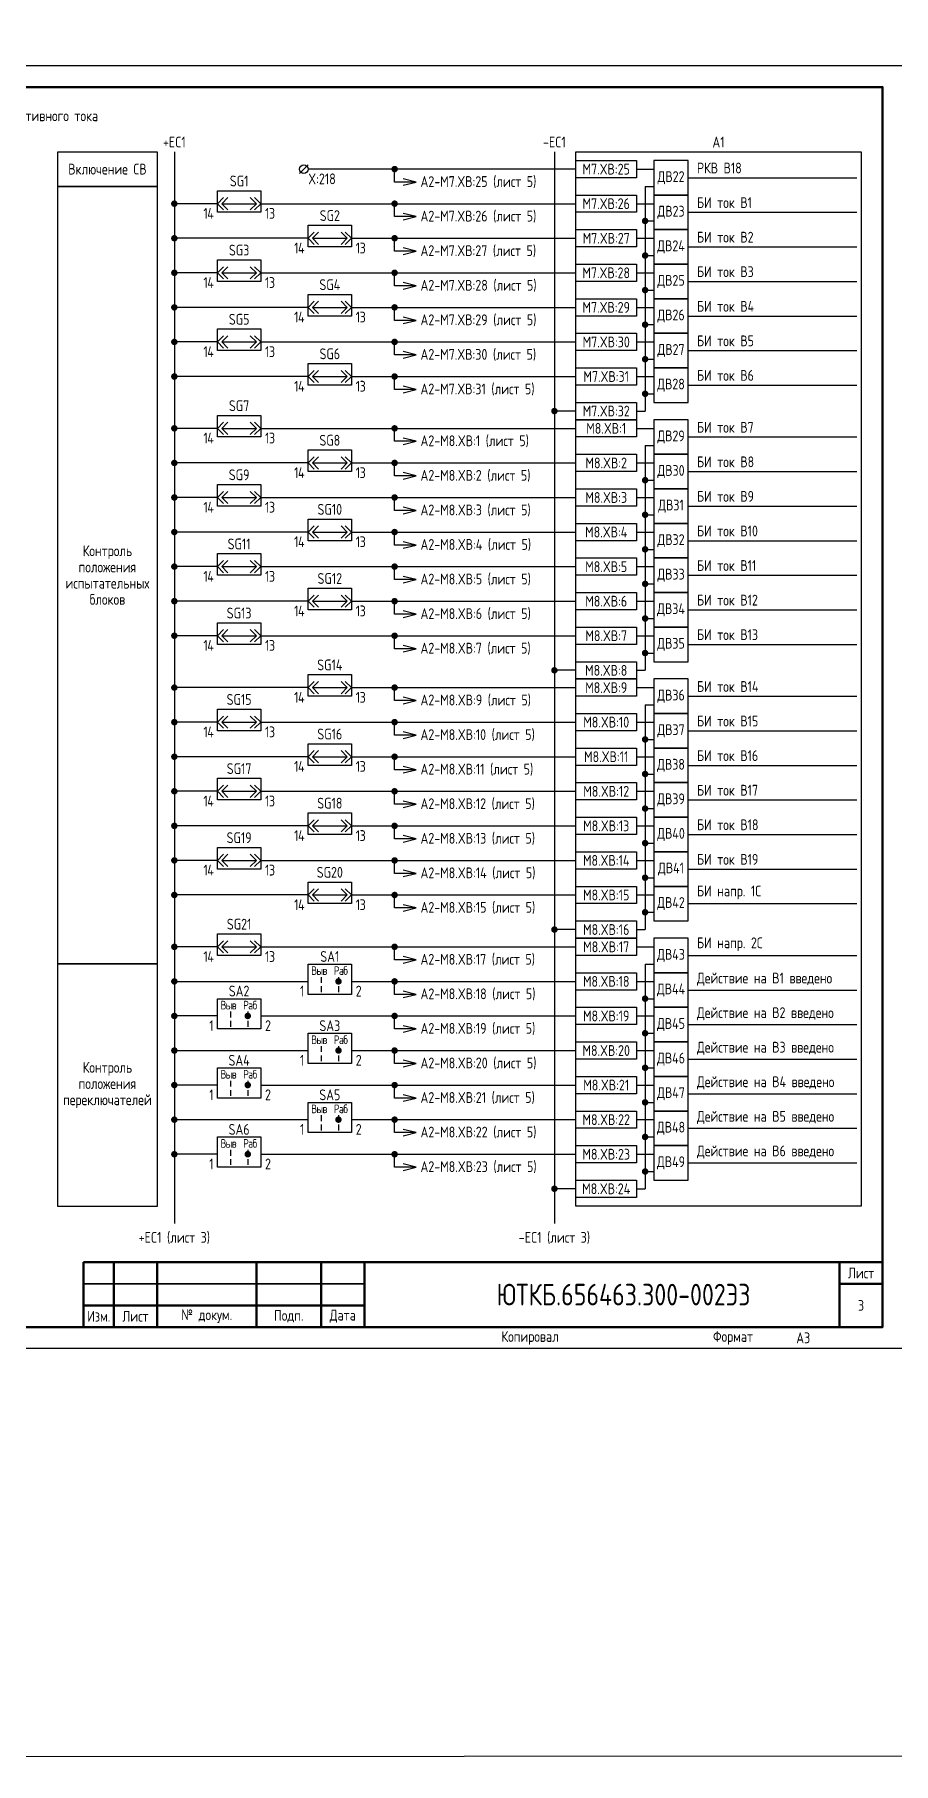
# Model space of a CAD drawing. Header units: millimetres. Extents: x -1315 to 7958, y -96 to 618.
# Drawn here: x 1058.6 to 1257.5, y -96 to 304.1 of the extents above; entities that cross this region are included whole.
import ezdxf

# ---------------------------------------------------------------- set-up
doc = ezdxf.new("R2010")
doc.units = ezdxf.units.MM
doc.styles.add('Gost_type_A', font='GOST_A.TTF')

# ---------------------------------------------------------------- blocks, each defined once
blk = doc.blocks.new('Формат_А3')
blk.add_lwpolyline([(-420, 297), (0, 297), (0, 0), (-420, 0)], close=True)
at = {"lineweight": 50}
blk.add_lwpolyline([(-400, 292), (-5, 292), (-5, 5), (-400, 5)], close=True, dxfattribs=at)
blk = doc.blocks.new('Штамп малый нижний')
at = {"lineweight": 50}
for points in [[(-185, 15), (-178, 15), (-178, 5), (-185, 5)], [(-178, 15), (-168, 15), (-168, 5), (-178, 5)], [(-168, 15), (-145, 15), (-145, 5), (-168, 5)], [(-145, 15), (-130, 15), (-130, 5), (-145, 5)], [(-130, 15), (-120, 15), (-120, 5), (-130, 5)], [(-120, 15), (-10, 15), (-10, 0), (-120, 0)], [(-10, 15), (0, 15), (0, 10), (-10, 10)], [(-10, 10), (0, 10), (0, 0), (-10, 0)], [(-185, 5), (-178, 5), (-178, 0), (-185, 0)], [(-178, 5), (-168, 5), (-168, 0), (-178, 0)], [(-168, 5), (-145, 5), (-145, 0), (-168, 0)], [(-145, 5), (-130, 5), (-130, 0), (-145, 0)], [(-130, 5), (-120, 5), (-120, 0), (-130, 0)]]:
    blk.add_lwpolyline(points, close=True, dxfattribs=at)
for points in [[(-185, 15), (-178, 15), (-178, 10), (-185, 10)], [(-178, 15), (-168, 15), (-168, 10), (-178, 10)], [(-168, 15), (-145, 15), (-145, 10), (-168, 10)], [(-145, 15), (-130, 15), (-130, 10), (-145, 10)], [(-130, 15), (-120, 15), (-120, 10), (-130, 10)], [(-185, 10), (-178, 10), (-178, 5), (-185, 5)], [(-178, 10), (-168, 10), (-168, 5), (-178, 5)], [(-168, 10), (-145, 10), (-145, 5), (-168, 5)], [(-145, 10), (-130, 10), (-130, 5), (-145, 5)], [(-130, 10), (-120, 10), (-120, 5), (-130, 5)]]:
    blk.add_lwpolyline(points, close=True)
at = {"char_height": 2.5, "style": 'Gost_type_A'}
for s, insert, width, attachment_point in [('Лист', (-5, 12.5), 10, 5), ('№ докум.', (-156.5, 2.5), 23, 5), ('Дата', (-125, 2.5), 10, 5), ('Изм.', (-181.5, 2.5), 7, 5), ('Лист', (-173, 2.5), 10, 5), ('Подп.', (-137.5, 2.5), 15, 5), ('Копировал', (-75, -2.53), 13.1202, 6), ('Формат', (-30, -2.53), 13.1202, 6)]:
    blk.add_mtext(s, dxfattribs=dict(at, insert=insert, width=width, attachment_point=attachment_point))
blk = doc.blocks.new('POINT')
at = {"const_width": 0.75}
blk.add_lwpolyline([(-0.375, 0, 1), (0.375, 0, 1)], format="xyb", close=True, dxfattribs=at)
blk = doc.blocks.new('БИ_разъем')
for p, q in [((0, 0), (1.41, 1.41)), ((0, 0), (1.41, 1.41)), ((0, 0), (1.41, -1.41)), ((0, 0), (1.41, -1.41)), ((1, 0), (2.41, 1.41)), ((1, 0), (2.41, -1.41)), ((1, 0), (9, 0)), ((9, 0), (7.59, 1.41)), ((9, 0), (7.59, -1.41)), ((10, 0), (8.59, 1.41)), ((10, 0), (8.59, 1.41)), ((10, 0), (8.59, -1.41)), ((10, 0), (8.59, -1.41))]:
    blk.add_line(p, q)
blk = doc.blocks.new('Переключатель_положение')
for p, q in [((2, 1), (2, -0.34)), ((2, -1.14), (2, -2.49))]:
    blk.add_line(p, q)

msp = doc.modelspace()

# ---------------------------------------------------------------- linework, layer by layer
for p, q in [((1091, 277), (1091, 29)), ((1179, 277), (1179, 29)), ((1122, 274), (1120, 272)), ((1184, 273), (1122, 273)), ((1142, 270), (1142, 273)), ((1198, 273), (1202, 273)), ((1147, 270), (1142, 270)), ((1200, 269), (1202, 269)), ((1200, 269), (1200, 217)), ((1210, 271), (1249, 271)), ((1101, 265), (1091, 265)), ((1111, 265), (1184, 265)), ((1142, 262), (1142, 265)), ((1198, 265), (1202, 265)), ((1147, 262), (1142, 262)), ((1200, 261), (1202, 261)), ((1210, 263), (1249, 263)), ((1122, 257), (1091, 257)), ((1132, 257), (1184, 257)), ((1142, 254), (1142, 257)), ((1198, 257), (1202, 257)), ((1147, 254), (1142, 254)), ((1200, 253), (1202, 253)), ((1210, 255), (1249, 255)), ((1101, 249), (1091, 249)), ((1111, 249), (1184, 249)), ((1142, 246), (1142, 249)), ((1198, 249), (1202, 249)), ((1147, 246), (1142, 246)), ((1200, 245), (1202, 245)), ((1210, 247), (1249, 247)), ((1122, 241), (1091, 241)), ((1132, 241), (1184, 241)), ((1142, 238), (1142, 241)), ((1198, 241), (1202, 241)), ((1147, 238), (1142, 238)), ((1200, 237), (1202, 237)), ((1210, 239), (1249, 239)), ((1101, 233), (1091, 233)), ((1111, 233), (1184, 233)), ((1142, 230), (1142, 233)), ((1198, 233), (1202, 233)), ((1147, 230), (1142, 230)), ((1200, 229), (1202, 229)), ((1210, 231), (1249, 231)), ((1122, 225), (1091, 225)), ((1132, 225), (1184, 225)), ((1142, 222), (1142, 225)), ((1198, 225), (1202, 225)), ((1147, 222), (1142, 222)), ((1200, 221), (1202, 221)), ((1210, 223), (1249, 223)), ((1184, 217), (1179, 217)), ((1198, 217), (1200, 217)), ((1101, 213), (1091, 213)), ((1111, 213), (1184, 213)), ((1142, 210), (1142, 213)), ((1198, 213), (1202, 213)), ((1147, 210), (1142, 210)), ((1200, 209), (1202, 209)), ((1200, 209), (1200, 157)), ((1210, 211), (1249, 211)), ((1122, 205), (1091, 205)), ((1132, 205), (1184, 205)), ((1142, 202), (1142, 205)), ((1198, 205), (1202, 205)), ((1147, 202), (1142, 202)), ((1200, 201), (1202, 201)), ((1210, 203), (1249, 203)), ((1101, 197), (1091, 197)), ((1111, 197), (1184, 197)), ((1142, 194), (1142, 197)), ((1198, 197), (1202, 197)), ((1147, 194), (1142, 194)), ((1200, 193), (1202, 193)), ((1210, 195), (1249, 195)), ((1122, 189), (1091, 189)), ((1132, 189), (1184, 189)), ((1142, 186), (1142, 189)), ((1198, 189), (1202, 189)), ((1147, 186), (1142, 186)), ((1200, 185), (1202, 185)), ((1210, 187), (1249, 187)), ((1101, 181), (1091, 181)), ((1111, 181), (1184, 181)), ((1142, 178), (1142, 181)), ((1198, 181), (1202, 181)), ((1147, 178), (1142, 178)), ((1200, 177), (1202, 177)), ((1210, 179), (1249, 179)), ((1122, 173), (1091, 173)), ((1132, 173), (1184, 173)), ((1142, 170), (1142, 173)), ((1198, 173), (1202, 173)), ((1147, 170), (1142, 170)), ((1200, 169), (1202, 169)), ((1210, 171), (1249, 171)), ((1101, 165), (1091, 165)), ((1111, 165), (1184, 165)), ((1142, 162), (1142, 165)), ((1198, 165), (1202, 165)), ((1147, 162), (1142, 162)), ((1200, 161), (1202, 161)), ((1210, 163), (1249, 163)), ((1184, 157), (1179, 157)), ((1198, 157), (1200, 157)), ((1122, 153), (1091, 153)), ((1132, 153), (1184, 153)), ((1142, 150), (1142, 153)), ((1198, 153), (1202, 153)), ((1147, 150), (1142, 150)), ((1200, 149), (1202, 149)), ((1200, 149), (1200, 97)), ((1210, 151), (1249, 151)), ((1101, 145), (1091, 145)), ((1111, 145), (1184, 145)), ((1142, 142), (1142, 145)), ((1198, 145), (1202, 145)), ((1147, 142), (1142, 142)), ((1200, 141), (1202, 141)), ((1210, 143), (1249, 143)), ((1122, 137), (1091, 137)), ((1132, 137), (1184, 137)), ((1142, 134), (1142, 137)), ((1198, 137), (1202, 137)), ((1147, 134), (1142, 134)), ((1200, 133), (1202, 133)), ((1210, 135), (1249, 135)), ((1101, 129), (1091, 129)), ((1111, 129), (1184, 129)), ((1142, 126), (1142, 129)), ((1198, 129), (1202, 129)), ((1147, 126), (1142, 126)), ((1200, 125), (1202, 125)), ((1210, 127), (1249, 127)), ((1122, 121), (1091, 121)), ((1132, 121), (1184, 121)), ((1142, 118), (1142, 121)), ((1198, 121), (1202, 121)), ((1147, 118), (1142, 118)), ((1200, 117), (1202, 117)), ((1210, 119), (1249, 119)), ((1101, 113), (1091, 113)), ((1111, 113), (1184, 113)), ((1142, 110), (1142, 113)), ((1198, 113), (1202, 113)), ((1147, 110), (1142, 110)), ((1200, 109), (1202, 109)), ((1210, 111), (1249, 111)), ((1122, 105), (1091, 105)), ((1132, 105), (1184, 105)), ((1142, 102), (1142, 105)), ((1198, 105), (1202, 105)), ((1147, 102), (1142, 102)), ((1200, 101), (1202, 101)), ((1210, 103), (1249, 103)), ((1184, 97), (1179, 97)), ((1198, 97), (1200, 97)), ((1101, 93), (1091, 93)), ((1111, 93), (1184, 93)), ((1142, 90), (1142, 93)), ((1198, 93), (1202, 93)), ((1147, 90), (1142, 90)), ((1200, 89), (1202, 89)), ((1200, 89), (1200, 37)), ((1210, 91), (1249, 91)), ((1091, 85), (1122, 85)), ((1132, 85), (1184, 85)), ((1142, 82), (1142, 85)), ((1198, 85), (1202, 85)), ((1147, 82), (1142, 82)), ((1200, 81), (1202, 81)), ((1210, 83), (1249, 83)), ((1101, 77), (1091, 77)), ((1111, 77), (1184, 77)), ((1142, 74), (1142, 77)), ((1198, 77), (1202, 77)), ((1147, 74), (1142, 74)), ((1200, 73), (1202, 73)), ((1210, 75), (1249, 75)), ((1091, 69), (1122, 69)), ((1132, 69), (1184, 69)), ((1142, 66), (1142, 69)), ((1198, 69), (1202, 69)), ((1147, 66), (1142, 66)), ((1200, 65), (1202, 65)), ((1210, 67), (1249, 67)), ((1101, 61), (1091, 61)), ((1111, 61), (1184, 61)), ((1142, 58), (1142, 61)), ((1198, 61), (1202, 61)), ((1147, 58), (1142, 58)), ((1200, 57), (1202, 57)), ((1210, 59), (1249, 59)), ((1091, 53), (1122, 53)), ((1132, 53), (1184, 53)), ((1142, 50), (1142, 53)), ((1198, 53), (1202, 53)), ((1147, 50), (1142, 50)), ((1200, 49), (1202, 49)), ((1210, 51), (1249, 51)), ((1101, 45), (1091, 45)), ((1111, 45), (1184, 45)), ((1142, 42), (1142, 45)), ((1198, 45), (1202, 45)), ((1147, 42), (1142, 42)), ((1200, 41), (1202, 41)), ((1210, 43), (1249, 43)), ((1184, 37), (1179, 37)), ((1198, 37), (1200, 37))]:
    msp.add_line(p, q)
for points in [[(-1315, 612), (7958.16, 618), (7958.16, -90), (-1315, -96)], [(1087, 269), (1064, 269), (1064, 277), (1087, 277)], [(1184, 277), (1250, 277), (1250, 33), (1184, 33)], [(1184, 275), (1198, 275), (1198, 271), (1184, 271)], [(1087, 89.09), (1064, 89.09), (1064, 269), (1087, 269)], [(1101, 268), (1111, 268), (1111, 263), (1101, 263)], [(1184, 267), (1198, 267), (1198, 263), (1184, 263)], [(1122, 260), (1132, 260), (1132, 255), (1122, 255)], [(1184, 259), (1198, 259), (1198, 255), (1184, 255)], [(1101, 252), (1111, 252), (1111, 247), (1101, 247)], [(1184, 251), (1198, 251), (1198, 247), (1184, 247)], [(1122, 244), (1132, 244), (1132, 239), (1122, 239)], [(1184, 243), (1198, 243), (1198, 239), (1184, 239)], [(1101, 236), (1111, 236), (1111, 231), (1101, 231)], [(1184, 235), (1198, 235), (1198, 231), (1184, 231)], [(1122, 228), (1132, 228), (1132, 223), (1122, 223)], [(1184, 227), (1198, 227), (1198, 223), (1184, 223)], [(1184, 219), (1198, 219), (1198, 215), (1184, 215)], [(1101, 216), (1111, 216), (1111, 211), (1101, 211)], [(1184, 215), (1198, 215), (1198, 211), (1184, 211)], [(1122, 208), (1132, 208), (1132, 203), (1122, 203)], [(1184, 207), (1198, 207), (1198, 203), (1184, 203)], [(1101, 200), (1111, 200), (1111, 195), (1101, 195)], [(1184, 199), (1198, 199), (1198, 195), (1184, 195)], [(1122, 192), (1132, 192), (1132, 187), (1122, 187)], [(1184, 191), (1198, 191), (1198, 187), (1184, 187)], [(1101, 184), (1111, 184), (1111, 179), (1101, 179)], [(1184, 183), (1198, 183), (1198, 179), (1184, 179)], [(1122, 176), (1132, 176), (1132, 171), (1122, 171)], [(1184, 175), (1198, 175), (1198, 171), (1184, 171)], [(1101, 168), (1111, 168), (1111, 163), (1101, 163)], [(1184, 167), (1198, 167), (1198, 163), (1184, 163)], [(1184, 159), (1198, 159), (1198, 155), (1184, 155)], [(1122, 156), (1132, 156), (1132, 151), (1122, 151)], [(1184, 155), (1198, 155), (1198, 151), (1184, 151)], [(1101, 148), (1111, 148), (1111, 143), (1101, 143)], [(1184, 147), (1198, 147), (1198, 143), (1184, 143)], [(1122, 140), (1132, 140), (1132, 135), (1122, 135)], [(1184, 139), (1198, 139), (1198, 135), (1184, 135)], [(1101, 132), (1111, 132), (1111, 127), (1101, 127)], [(1184, 131), (1198, 131), (1198, 127), (1184, 127)], [(1122, 124), (1132, 124), (1132, 119), (1122, 119)], [(1184, 123), (1198, 123), (1198, 119), (1184, 119)], [(1101, 116), (1111, 116), (1111, 111), (1101, 111)], [(1184, 115), (1198, 115), (1198, 111), (1184, 111)], [(1122, 108), (1132, 108), (1132, 103), (1122, 103)], [(1184, 107), (1198, 107), (1198, 103), (1184, 103)], [(1184, 99), (1198, 99), (1198, 95), (1184, 95)], [(1101, 96), (1111, 96), (1111, 91), (1101, 91)], [(1184, 95), (1198, 95), (1198, 91), (1184, 91)], [(1087, 32.93), (1064, 32.93), (1064, 89.09), (1087, 89.09)], [(1122, 89), (1132, 89), (1132, 82), (1122, 82)], [(1184, 87), (1198, 87), (1198, 83), (1184, 83)], [(1101, 81), (1111, 81), (1111, 74), (1101, 74)], [(1184, 79), (1198, 79), (1198, 75), (1184, 75)], [(1122, 73), (1132, 73), (1132, 66), (1122, 66)], [(1184, 71), (1198, 71), (1198, 67), (1184, 67)], [(1101, 65), (1111, 65), (1111, 58), (1101, 58)], [(1184, 63), (1198, 63), (1198, 59), (1184, 59)], [(1122, 57), (1132, 57), (1132, 50), (1122, 50)], [(1184, 55), (1198, 55), (1198, 51), (1184, 51)], [(1101, 49), (1111, 49), (1111, 42), (1101, 42)], [(1184, 47), (1198, 47), (1198, 43), (1184, 43)], [(1184, 39), (1198, 39), (1198, 35), (1184, 35)]]:
    msp.add_lwpolyline(points, close=True)
at = {"ltscale": 4}
for points in [[(1202, 267), (1210, 267), (1210, 275), (1202, 275)], [(1202, 259), (1210, 259), (1210, 267), (1202, 267)], [(1202, 251), (1210, 251), (1210, 259), (1202, 259)], [(1202, 243), (1210, 243), (1210, 251), (1202, 251)], [(1202, 235), (1210, 235), (1210, 243), (1202, 243)], [(1202, 227), (1210, 227), (1210, 235), (1202, 235)], [(1202, 219), (1210, 219), (1210, 227), (1202, 227)], [(1202, 207), (1210, 207), (1210, 215), (1202, 215)], [(1202, 199), (1210, 199), (1210, 207), (1202, 207)], [(1202, 191), (1210, 191), (1210, 199), (1202, 199)], [(1202, 183), (1210, 183), (1210, 191), (1202, 191)], [(1202, 175), (1210, 175), (1210, 183), (1202, 183)], [(1202, 167), (1210, 167), (1210, 175), (1202, 175)], [(1202, 159), (1210, 159), (1210, 167), (1202, 167)], [(1202, 147), (1210, 147), (1210, 155), (1202, 155)], [(1202, 139), (1210, 139), (1210, 147), (1202, 147)], [(1202, 131), (1210, 131), (1210, 139), (1202, 139)], [(1202, 123), (1210, 123), (1210, 131), (1202, 131)], [(1202, 115), (1210, 115), (1210, 123), (1202, 123)], [(1202, 107), (1210, 107), (1210, 115), (1202, 115)], [(1202, 99), (1210, 99), (1210, 107), (1202, 107)], [(1202, 87), (1210, 87), (1210, 95), (1202, 95)], [(1202, 79), (1210, 79), (1210, 87), (1202, 87)], [(1202, 71), (1210, 71), (1210, 79), (1202, 79)], [(1202, 63), (1210, 63), (1210, 71), (1202, 71)], [(1202, 55), (1210, 55), (1210, 63), (1202, 63)], [(1202, 47), (1210, 47), (1210, 55), (1202, 55)], [(1202, 39), (1210, 39), (1210, 47), (1202, 47)]]:
    msp.add_lwpolyline(points, close=True, dxfattribs=at)
for points in [[(1144, 269.25), (1147, 270), (1144, 270.75)], [(1144, 261.25), (1147, 262), (1144, 262.75)], [(1144, 253.25), (1147, 254), (1144, 254.75)], [(1144, 245.25), (1147, 246), (1144, 246.75)], [(1144, 237.25), (1147, 238), (1144, 238.75)], [(1144, 229.25), (1147, 230), (1144, 230.75)], [(1144, 221.25), (1147, 222), (1144, 222.75)], [(1144, 209.25), (1147, 210), (1144, 210.75)], [(1144, 201.25), (1147, 202), (1144, 202.75)], [(1144, 193.25), (1147, 194), (1144, 194.75)], [(1144, 185.25), (1147, 186), (1144, 186.75)], [(1144, 177.25), (1147, 178), (1144, 178.75)], [(1144, 169.25), (1147, 170), (1144, 170.75)], [(1144, 161.25), (1147, 162), (1144, 162.75)], [(1144, 149.25), (1147, 150), (1144, 150.75)], [(1144, 141.25), (1147, 142), (1144, 142.75)], [(1144, 133.25), (1147, 134), (1144, 134.75)], [(1144, 125.25), (1147, 126), (1144, 126.75)], [(1144, 117.25), (1147, 118), (1144, 118.75)], [(1144, 109.25), (1147, 110), (1144, 110.75)], [(1144, 101.25), (1147, 102), (1144, 102.75)], [(1144, 89.25), (1147, 90), (1144, 90.75)], [(1144, 81.25), (1147, 82), (1144, 82.75)], [(1144, 73.25), (1147, 74), (1144, 74.75)], [(1144, 65.25), (1147, 66), (1144, 66.75)], [(1144, 57.25), (1147, 58), (1144, 58.75)], [(1144, 49.25), (1147, 50), (1144, 50.75)], [(1144, 41.25), (1147, 42), (1144, 42.75)]]:
    msp.add_lwpolyline(points)
msp.add_circle((1121, 273), 1)

# ---------------------------------------------------------------- block references
for name, p in [('Формат_А3', (1260, 0)), ('POINT', (1091, 265)), ('БИ_разъем', (1101, 265)), ('POINT', (1200, 261)), ('POINT', (1091, 257)), ('БИ_разъем', (1122, 257)), ('POINT', (1200, 253)), ('POINT', (1091, 249)), ('БИ_разъем', (1101, 249)), ('POINT', (1200, 245)), ('POINT', (1091, 241)), ('БИ_разъем', (1122, 241)), ('POINT', (1200, 237)), ('POINT', (1091, 233)), ('БИ_разъем', (1101, 233)), ('POINT', (1200, 229)), ('POINT', (1091, 225)), ('БИ_разъем', (1122, 225)), ('POINT', (1200, 221)), ('POINT', (1179, 217)), ('POINT', (1091, 213)), ('БИ_разъем', (1101, 213)), ('POINT', (1091, 205)), ('БИ_разъем', (1122, 205)), ('POINT', (1200, 201)), ('POINT', (1091, 197)), ('БИ_разъем', (1101, 197)), ('POINT', (1200, 193)), ('POINT', (1091, 189)), ('БИ_разъем', (1122, 189)), ('POINT', (1200, 185)), ('POINT', (1091, 181)), ('БИ_разъем', (1101, 181)), ('POINT', (1200, 177)), ('POINT', (1091, 173)), ('БИ_разъем', (1122, 173)), ('POINT', (1200, 169)), ('POINT', (1091, 165)), ('БИ_разъем', (1101, 165)), ('POINT', (1200, 161)), ('POINT', (1179, 157)), ('POINT', (1091, 153)), ('БИ_разъем', (1122, 153)), ('POINT', (1091, 145)), ('БИ_разъем', (1101, 145)), ('POINT', (1200, 141)), ('POINT', (1091, 137)), ('БИ_разъем', (1122, 137)), ('POINT', (1200, 133)), ('POINT', (1091, 129)), ('БИ_разъем', (1101, 129)), ('POINT', (1200, 125)), ('POINT', (1091, 121)), ('БИ_разъем', (1122, 121)), ('POINT', (1200, 117)), ('POINT', (1091, 113)), ('БИ_разъем', (1101, 113)), ('POINT', (1200, 109)), ('POINT', (1091, 105)), ('БИ_разъем', (1122, 105)), ('POINT', (1200, 101)), ('POINT', (1179, 97)), ('POINT', (1091, 93)), ('БИ_разъем', (1101, 93)), ('POINT', (1091, 85)), ('Переключатель_положение', (1123, 85)), ('POINT', (1129, 85)), ('Переключатель_положение', (1127, 85)), ('POINT', (1200, 81)), ('POINT', (1091, 77)), ('Переключатель_положение', (1102, 77)), ('POINT', (1108, 77)), ('Переключатель_положение', (1106, 77)), ('POINT', (1200, 73)), ('POINT', (1091, 69)), ('Переключатель_положение', (1123, 69)), ('POINT', (1129, 69)), ('Переключатель_положение', (1127, 69)), ('POINT', (1200, 65)), ('POINT', (1091, 61)), ('Переключатель_положение', (1102, 61)), ('POINT', (1108, 61)), ('Переключатель_положение', (1106, 61)), ('POINT', (1200, 57)), ('POINT', (1091, 53)), ('Переключатель_положение', (1123, 53)), ('POINT', (1129, 53)), ('Переключатель_положение', (1127, 53)), ('POINT', (1200, 49)), ('POINT', (1091, 45)), ('Переключатель_положение', (1102, 45)), ('POINT', (1108, 45)), ('Переключатель_положение', (1106, 45)), ('POINT', (1200, 41)), ('POINT', (1179, 37)), ('Штамп малый нижний', (1255, 5))]:
    msp.add_blockref(name, p)
at = {"xscale": -1}
for p in [(1142, 273), (1142, 265), (1142, 257), (1142, 249), (1142, 241), (1142, 233), (1142, 225), (1142, 213), (1142, 205), (1142, 197), (1142, 189), (1142, 181), (1142, 173), (1142, 165), (1142, 153), (1142, 145), (1142, 137), (1142, 129), (1142, 121), (1142, 113), (1142, 105), (1142, 93), (1142, 85), (1142, 77), (1142, 69), (1142, 61), (1142, 53), (1142, 45)]:
    msp.add_blockref('POINT', p, dxfattribs=at)
at = {"rotation": 180}
for p in [(1142, 273), (1142, 265), (1142, 257), (1142, 249), (1142, 241), (1142, 233), (1142, 225), (1142, 213), (1142, 205), (1142, 197), (1142, 189), (1142, 181), (1142, 173), (1142, 165), (1142, 153), (1142, 145), (1142, 137), (1142, 129), (1142, 121), (1142, 113), (1142, 105), (1142, 93), (1142, 85), (1142, 77), (1142, 69), (1142, 61), (1142, 53), (1142, 45)]:
    msp.add_blockref('POINT', p, dxfattribs=at)

# ---------------------------------------------------------------- texts
at = {"char_height": 2.5, "style": 'Gost_type_A'}
for s, insert, width, attachment_point, line_spacing_factor in [('Цепи оперативного тока', (1057.5, 285), 395, 5, 0.9), ('A1', (1217, 278), 66, 8, 0.9), ('Включение СВ', (1075.5, 273), 23, 5, 0.9), ('SG1', (1106, 269), 10, 8, 0.9), ('X:218', (1122, 272), 8, 1, 0.9), ('A2-M7.XВ:25 (лист 5)', (1148, 270), 31, 4, 0.8), ('{\\T0.9;14}', (1100, 264), 5, 3, 0.9), ('{\\T0.9;13}', (1112, 264), 5, 1, 0.9), ('SG2', (1127, 261), 10, 8, 0.9), ('A2-M7.XВ:26 (лист 5)', (1148, 262), 31, 4, 0.8), ('SG3', (1106, 253), 10, 8, 0.9), ('SG3', (1106, 253), 10, 8, 0.9), ('{\\T0.9;14}', (1121, 256), 5, 3, 0.9), ('{\\T0.9;14}', (1121, 256), 5, 3, 0.9), ('{\\T0.9;13}', (1133, 256), 5, 1, 0.9), ('{\\T0.9;13}', (1133, 256), 5, 1, 0.9), ('A2-M7.XВ:27 (лист 5)', (1148, 254), 31, 4, 0.8), ('{\\T0.9;14}', (1100, 248), 5, 3, 0.9), ('{\\T0.9;13}', (1112, 248), 5, 1, 0.9), ('SG4', (1127, 245), 10, 8, 0.9), ('A2-M7.XВ:28 (лист 5)', (1148, 246), 31, 4, 0.8), ('SG5', (1106, 237), 10, 8, 0.9), ('{\\T0.9;14}', (1121, 240), 5, 3, 0.9), ('{\\T0.9;13}', (1133, 240), 5, 1, 0.9), ('A2-M7.XВ:29 (лист 5)', (1148, 238), 31, 4, 0.8), ('{\\T0.9;14}', (1100, 232), 5, 3, 0.9), ('{\\T0.9;13}', (1112, 232), 5, 1, 0.9), ('SG6', (1127, 229), 10, 8, 0.9), ('A2-M7.XВ:30 (лист 5)', (1148, 230), 31, 4, 0.8), ('{\\T0.9;14}', (1121, 224), 5, 3, 0.9), ('{\\T0.9;13}', (1133, 224), 5, 1, 0.9), ('A2-M7.XВ:31 (лист 5)', (1148, 222), 31, 4, 0.8), ('SG7', (1106, 217), 10, 8, 0.9), ('{\\T0.9;14}', (1100, 212), 5, 3, 0.9), ('{\\T0.9;13}', (1112, 212), 5, 1, 0.9), ('SG8', (1127, 209), 10, 8, 0.9), ('A2-M8.XВ:1 (лист 5)', (1148, 210), 31, 4, 0.8), ('SG9', (1106, 201), 10, 8, 0.9), ('{\\T0.9;14}', (1121, 204), 5, 3, 0.9), ('{\\T0.9;14}', (1121, 204), 5, 3, 0.9), ('{\\T0.9;13}', (1133, 204), 5, 1, 0.9), ('{\\T0.9;13}', (1133, 204), 5, 1, 0.9), ('A2-M8.XВ:2 (лист 5)', (1148, 202), 31, 4, 0.8), ('{\\T0.9;14}', (1100, 196), 5, 3, 0.9), ('{\\T0.9;13}', (1112, 196), 5, 1, 0.9), ('SG10', (1127, 193), 10, 8, 0.9), ('A2-M8.XВ:3 (лист 5)', (1148, 194), 31, 4, 0.8), ('Контроль положения\\Pиспытательных блоков', (1075.5, 179.04), 23, 5, 0.9), ('SG11', (1106, 185), 10, 8, 0.9), ('{\\T0.9;14}', (1121, 188), 5, 3, 0.9), ('{\\T0.9;13}', (1133, 188), 5, 1, 0.9), ('A2-M8.XВ:4 (лист 5)', (1148, 186), 31, 4, 0.8), ('{\\T0.9;14}', (1100, 180), 5, 3, 0.9), ('{\\T0.9;13}', (1112, 180), 5, 1, 0.9), ('SG12', (1127, 177), 10, 8, 0.9), ('A2-M8.XВ:5 (лист 5)', (1148, 178), 31, 4, 0.8), ('SG13', (1106, 169), 10, 8, 0.9), ('{\\T0.9;14}', (1121, 172), 5, 3, 0.9), ('{\\T0.9;13}', (1133, 172), 5, 1, 0.9), ('A2-M8.XВ:6 (лист 5)', (1148, 170), 31, 4, 0.8), ('{\\T0.9;14}', (1100, 164), 5, 3, 0.9), ('{\\T0.9;13}', (1112, 164), 5, 1, 0.9), ('A2-M8.XВ:7 (лист 5)', (1148, 162), 31, 4, 0.8), ('SG14', (1127, 157), 10, 8, 0.9), ('SG15', (1106, 149), 10, 8, 0.9), ('{\\T0.9;14}', (1121, 152), 5, 3, 0.9), ('{\\T0.9;14}', (1121, 152), 5, 3, 0.9), ('{\\T0.9;13}', (1133, 152), 5, 1, 0.9), ('{\\T0.9;13}', (1133, 152), 5, 1, 0.9), ('A2-M8.XВ:9 (лист 5)', (1148, 150), 31, 4, 0.8), ('{\\T0.9;14}', (1100, 144), 5, 3, 0.9), ('{\\T0.9;13}', (1112, 144), 5, 1, 0.9), ('SG16', (1127, 141), 10, 8, 0.9), ('A2-M8.XВ:10 (лист 5)', (1148, 142), 31, 4, 0.8), ('SG17', (1106, 133), 10, 8, 0.9), ('{\\T0.9;14}', (1121, 136), 5, 3, 0.9), ('{\\T0.9;13}', (1133, 136), 5, 1, 0.9), ('A2-M8.XВ:11 (лист 5)', (1148, 134), 31, 4, 0.8), ('{\\T0.9;14}', (1100, 128), 5, 3, 0.9), ('{\\T0.9;13}', (1112, 128), 5, 1, 0.9), ('SG18', (1127, 125), 10, 8, 0.9), ('A2-M8.XВ:12 (лист 5)', (1148, 126), 31, 4, 0.8), ('SG19', (1106, 117), 10, 8, 0.9), ('{\\T0.9;14}', (1121, 120), 5, 3, 0.9), ('{\\T0.9;13}', (1133, 120), 5, 1, 0.9), ('A2-M8.XВ:13 (лист 5)', (1148, 118), 31, 4, 0.8), ('{\\T0.9;14}', (1100, 112), 5, 3, 0.9), ('{\\T0.9;13}', (1112, 112), 5, 1, 0.9), ('SG20', (1127, 109), 10, 8, 0.9), ('A2-M8.XВ:14 (лист 5)', (1148, 110), 31, 4, 0.8), ('{\\T0.9;14}', (1121, 104), 5, 3, 0.9), ('{\\T0.9;13}', (1133, 104), 5, 1, 0.9), ('A2-M8.XВ:15 (лист 5)', (1148, 102), 31, 4, 0.8), ('SG21', (1106, 97), 10, 8, 0.9), ('{\\T0.9;14}', (1100, 92), 5, 3, 0.9), ('{\\T0.9;13}', (1112, 92), 5, 1, 0.9), ('A2-M8.XВ:17 (лист 5)', (1148, 90), 31, 4, 0.8), ('A2-M8.XВ:18 (лист 5)', (1148, 82), 31, 4, 0.8), ('A2-M8.XВ:19 (лист 5)', (1148, 74), 31, 4, 0.8), ('Контроль положения\\Pпереключателей', (1075.5, 61.01), 23, 5, 0.9), ('A2-M8.XВ:20 (лист 5)', (1148, 66), 31, 4, 0.8), ('A2-M8.XВ:21 (лист 5)', (1148, 58), 31, 4, 0.8), ('A2-M8.XВ:22 (лист 5)', (1148, 50), 31, 4, 0.8), ('A2-M8.XВ:23 (лист 5)', (1148, 42), 31, 4, 0.8)]:
    msp.add_mtext(s, dxfattribs=dict(at, insert=insert, width=width, attachment_point=attachment_point, line_spacing_factor=line_spacing_factor))
at = {"style": 'Gost_type_A'}
for s, insert, char_height, width, attachment_point in [('+EC1', (1091, 278), 2.5, 20, 8), ('-EC1', (1179, 278), 2.5, 20, 8), ('M7.XВ:25', (1191, 273), 2.5, 14, 5), ('ДВ22', (1206, 271), 2.5, 7.9998, 5), ('РКВ В18', (1212, 272), 2.5, 27.8465, 7), ('M7.XВ:26', (1191, 265), 2.5, 14, 5), ('ДВ23', (1206, 263), 2.5, 7.9998, 5), ('БИ ток В1', (1212, 264), 2.5, 27.8465, 7), ('M7.XВ:27', (1191, 257), 2.5, 14, 5), ('ДВ24', (1206, 255), 2.5, 7.9998, 5), ('БИ ток В2', (1212, 256), 2.5, 35.933, 7), ('M7.XВ:28', (1191, 249), 2.5, 14, 5), ('ДВ25', (1206, 247), 2.5, 7.9998, 5), ('БИ ток В3', (1212, 248), 2.5, 41.868, 7), ('M7.XВ:29', (1191, 241), 2.5, 14, 5), ('ДВ26', (1206, 239), 2.5, 7.9998, 5), ('БИ ток В4', (1212, 240), 2.5, 42.9636, 7), ('M7.XВ:30', (1191, 233), 2.5, 14, 5), ('ДВ27', (1206, 231), 2.5, 7.9998, 5), ('БИ ток В5', (1212, 232), 2.5, 40.0707, 7), ('M7.XВ:31', (1191, 225), 2.5, 14, 5), ('ДВ28', (1206, 223), 2.5, 7.9998, 5), ('БИ ток В6', (1212, 224), 2.5, 38, 7), ('M7.XВ:32', (1191, 217), 2.5, 14, 5), ('M8.XВ:1', (1191, 213), 2.5, 14, 5), ('ДВ29', (1206, 211), 2.5, 7.9998, 5), ('БИ ток В7', (1212, 212), 2.5, 29.668, 7), ('M8.XВ:2', (1191, 205), 2.5, 14, 5), ('ДВ30', (1206, 203), 2.5, 7.9998, 5), ('БИ ток В8', (1212, 204), 2.5, 30.6324, 7), ('M8.XВ:3', (1191, 197), 2.5, 14, 5), ('ДВ31', (1206, 195), 2.5, 7.9998, 5), ('БИ ток В9', (1212, 196), 2.5, 30.6324, 7), ('M8.XВ:4', (1191, 189), 2.5, 14, 5), ('ДВ32', (1206, 187), 2.5, 7.9998, 5), ('БИ ток В10', (1212, 188), 2.5, 27.8465, 7), ('M8.XВ:5', (1191, 181), 2.5, 14, 5), ('ДВ33', (1206, 179), 2.5, 7.9998, 5), ('БИ ток В11', (1212, 180), 2.5, 27.8465, 7), ('M8.XВ:6', (1191, 173), 2.5, 14, 5), ('ДВ34', (1206, 171), 2.5, 7.9998, 5), ('БИ ток В12', (1212, 172), 2.5, 27.8465, 7), ('M8.XВ:7', (1191, 165), 2.5, 14, 5), ('ДВ35', (1206, 163), 2.5, 7.9998, 5), ('БИ ток В13', (1212, 164), 2.5, 33.5921, 7), ('M8.XВ:8', (1191, 157), 2.5, 14, 5), ('M8.XВ:9', (1191, 153), 2.5, 14, 5), ('ДВ36', (1206, 151), 2.5, 7.9998, 5), ('БИ ток В14', (1212, 152), 2.5, 27.8465, 7), ('M8.XВ:10', (1191, 145), 2.5, 14, 5), ('ДВ37', (1206, 143), 2.5, 7.9998, 5), ('БИ ток В15', (1212, 144), 2.5, 39.1584, 7), ('M8.XВ:11', (1191, 137), 2.5, 14, 5), ('ДВ38', (1206, 135), 2.5, 7.9998, 5), ('\\pxt5;БИ ток В16', (1212, 136), 2.5, 27.8465, 7), ('M8.XВ:12', (1191, 129), 2.5, 14, 5), ('ДВ39', (1206, 127), 2.5, 7.9998, 5), ('БИ ток В17', (1212, 128), 2.5, 36.4793, 7), ('M8.XВ:13', (1191, 121), 2.5, 14, 5), ('ДВ40', (1206, 119), 2.5, 7.9998, 5), ('\\pxt4;БИ ток В18', (1212, 120), 2.5, 27.8465, 7), ('M8.XВ:14', (1191, 113), 2.5, 14, 5), ('ДВ41', (1206, 111), 2.5, 7.9998, 5), ('БИ ток В19', (1212, 112), 2.5, 35.3878, 7), ('M8.XВ:15', (1191, 105), 2.5, 14, 5), ('ДВ42', (1206, 103), 2.5, 7.9998, 5), ('БИ напр. 1С', (1212, 104), 2.5, 27.8465, 7), ('M8.XВ:16', (1191, 97), 2.5, 14, 5), ('M8.XВ:17', (1191, 93), 2.5, 14, 5), ('ДВ43', (1206, 91), 2.5, 7.9998, 5), ('БИ напр. 2С', (1212, 92), 2.5, 35.7119, 7), ('{\\T0.9;Выв}', (1124.5, 87.5), 2, 5, 5), ('SA1', (1127, 89.51), 2.5, 10, 8), ('{\\T0.9;Раб}', (1129.5, 87.5), 2, 5, 5), ('M8.XВ:18', (1191, 85), 2.5, 14, 5), ('ДВ44', (1206, 83), 2.5, 7.9998, 5), ('Действие на В1 введено', (1212, 84), 2.5, 41.1416, 7), ('{\\T0.9;Выв}', (1103.5, 79.5), 2, 5, 5), ('SA2', (1106, 81.51), 2.5, 10, 8), ('{\\T0.9;Раб}', (1108.5, 79.5), 2, 5, 5), ('{\\T0.9;1}', (1121, 84), 2.5, 5, 3), ('{\\T0.9;2}', (1133, 84), 2.5, 5, 1), ('M8.XВ:19', (1191, 77), 2.5, 14, 5), ('ДВ45', (1206, 75), 2.5, 7.9998, 5), ('Действие на В2 введено', (1212, 76), 2.5, 36.2619, 7), ('{\\T0.9;1}', (1100, 76), 2.5, 5, 3), ('{\\T0.9;2}', (1112, 76), 2.5, 5, 1), ('{\\T0.9;Выв}', (1124.5, 71.5), 2, 5, 5), ('SA3', (1127, 73.49), 2.5, 10, 8), ('{\\T0.9;Раб}', (1129.5, 71.5), 2, 5, 5), ('M8.XВ:20', (1191, 69), 2.5, 14, 5), ('ДВ46', (1206, 67), 2.5, 7.9998, 5), ('Действие на В3 введено', (1212, 68), 2.5, 34.3795, 7), ('{\\T0.9;Выв}', (1103.5, 63.5), 2, 5, 5), ('SA4', (1106, 65.49), 2.5, 10, 8), ('{\\T0.9;Раб}', (1108.5, 63.5), 2, 5, 5), ('{\\T0.9;1}', (1121, 68), 2.5, 5, 3), ('{\\T0.9;2}', (1133, 68), 2.5, 5, 1), ('M8.XВ:21', (1191, 61), 2.5, 14, 5), ('ДВ47', (1206, 59), 2.5, 7.9998, 5), ('Действие на В4 введено', (1212, 60), 2.5, 33.4848, 7), ('{\\T0.9;1}', (1100, 60), 2.5, 5, 3), ('{\\T0.9;2}', (1112, 60), 2.5, 5, 1), ('{\\T0.9;Выв}', (1124.5, 55.5), 2, 5, 5), ('SA5', (1127, 57.49), 2.5, 10, 8), ('{\\T0.9;Раб}', (1129.5, 55.5), 2, 5, 5), ('M8.XВ:22', (1191, 53), 2.5, 14, 5), ('ДВ48', (1206, 51), 2.5, 7.9998, 5), ('Действие на В5 введено', (1212, 52), 2.5, 35.3544, 7), ('{\\T0.9;Выв}', (1103.5, 47.5), 2, 5, 5), ('SA6', (1106, 49.49), 2.5, 10, 8), ('{\\T0.9;Раб}', (1108.5, 47.5), 2, 5, 5), ('{\\T0.9;1}', (1121, 52), 2.5, 5, 3), ('{\\T0.9;2}', (1133, 52), 2.5, 5, 1), ('M8.XВ:23', (1191, 45), 2.5, 14, 5), ('ДВ49', (1206, 43), 2.5, 7.9998, 5), ('Действие на В6 введено', (1212, 44), 2.5, 38.1443, 7), ('{\\T0.9;1}', (1100, 44), 2.5, 5, 3), ('{\\T0.9;2}', (1112, 44), 2.5, 5, 1), ('M8.XВ:24', (1191, 37), 2.5, 14, 5), ('+EC1 (лист 3)', (1091, 27), 2.5, 20, 2), ('-EC1 (лист 3)', (1179, 27), 2.5, 20, 2), ('ЮТКБ.656463.300-002Э3', (1195, 12.5), 5, 120, 5), ('3', (1250, 10), 2.5, 10, 5), ('A3', (1235, 2.5), 2.5, 20, 4)]:
    msp.add_mtext(s, dxfattribs=dict(at, insert=insert, char_height=char_height, width=width, attachment_point=attachment_point))

doc.saveas('drawing.dxf')
